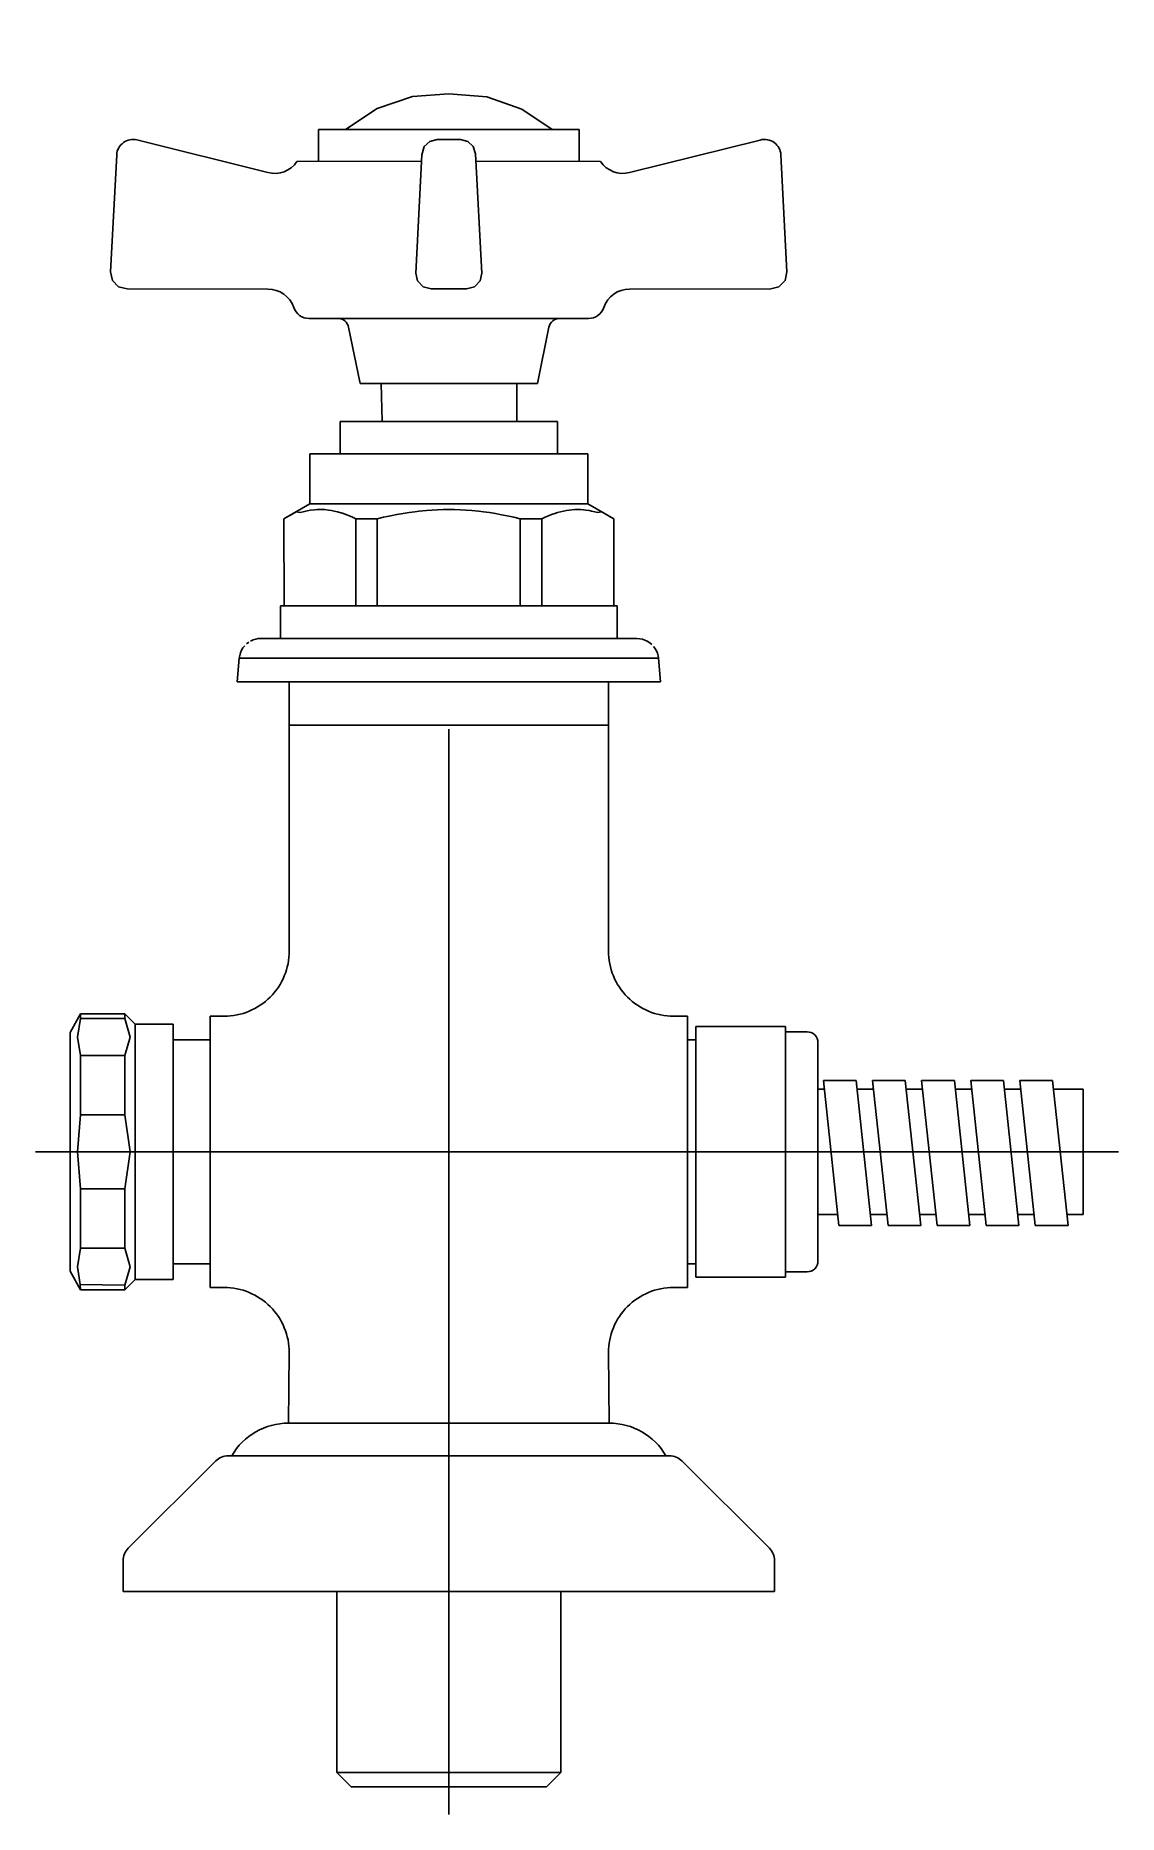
# Model space of a CAD drawing. Extents: x -1.139 to -1.039, y 434.578 to 434.742.
import ezdxf

# ---------------------------------------------------------------- set-up
doc = ezdxf.new("R2010")
doc.units = 0
doc.header["$LTSCALE"] = 0.2
doc.header["$MEASUREMENT"] = 0
doc.linetypes.add('AXES', pattern=[0.54, 0.3, -0.08, 0.08, -0.08])
doc.linetypes.add('CONTINU', pattern=[0])
doc.layers.get('0').update_dxf_attribs({"linetype": 'CONTINUOUS'})
doc.layers.add('DECA_EIXOS', color=5, linetype='AXES')

msp = doc.modelspace()

# ---------------------------------------------------------------- linework, layer by layer
at = {"linetype": 'CONTINU'}
for points in [[(-1.11043, 434.73358), (-1.1075, 434.73552), (-1.10427, 434.73663), (-1.10091, 434.73689)], [(-1.10091, 434.73689), (-1.09741, 434.7366), (-1.0942, 434.73546), (-1.0914, 434.73358)], [(-1.12965, 434.73263), (-1.11758, 434.72962)], [(-1.11291, 434.73064), (-1.11291, 434.73358)], [(-1.11291, 434.73358), (-1.08891, 434.73358)], [(-1.10199, 434.73268), (-1.10267, 434.7325), (-1.10317, 434.73202), (-1.10339, 434.73126)], [(-1.10199, 434.73268), (-1.09984, 434.73268)], [(-1.09984, 434.73268), (-1.09916, 434.7325), (-1.09866, 434.73202), (-1.09844, 434.73135)], [(-1.08891, 434.73064), (-1.08891, 434.73358)], [(-1.08426, 434.72962), (-1.07223, 434.73262)], [(-1.13207, 434.72047), (-1.13151, 434.73126)], [(-1.10395, 434.72037), (-1.10339, 434.73126)], [(-1.09844, 434.73135), (-1.09788, 434.72037)], [(-1.07032, 434.73126), (-1.06976, 434.72047)], [(-1.1149, 434.73063), (-1.10342, 434.73068)], [(-1.09841, 434.73068), (-1.08693, 434.73063)], [(-1.13207, 434.72047), (-1.13189, 434.71967), (-1.13133, 434.7191), (-1.13056, 434.7189)], [(-1.10255, 434.7189), (-1.10329, 434.71911), (-1.1038, 434.71965), (-1.10395, 434.72037)], [(-1.09928, 434.7189), (-1.09854, 434.71911), (-1.09803, 434.71965), (-1.09788, 434.72037)], [(-1.06976, 434.72047), (-1.06994, 434.71967), (-1.0705, 434.7191), (-1.07126, 434.7189)], [(-1.13056, 434.7189), (-1.11758, 434.71889)], [(-1.10255, 434.7189), (-1.09928, 434.7189)], [(-1.08426, 434.71889), (-1.07126, 434.7189)], [(-1.11378, 434.71618), (-1.08805, 434.71618)], [(-1.11014, 434.71538), (-1.10908, 434.71018)], [(-1.09275, 434.71018), (-1.09169, 434.71538)], [(-1.10908, 434.71018), (-1.09275, 434.71018)], [(-1.10706, 434.7067), (-1.10716, 434.71018)], [(-1.09466, 434.7067), (-1.09466, 434.71018)], [(-1.11091, 434.7037), (-1.11091, 434.7067)], [(-1.10706, 434.7067), (-1.11091, 434.7067)], [(-1.10706, 434.7067), (-1.09091, 434.7067)], [(-1.09091, 434.7037), (-1.09091, 434.7067)], [(-1.11371, 434.7037), (-1.08811, 434.7037)], [(-1.11371, 434.6991), (-1.11371, 434.7037)], [(-1.08811, 434.6991), (-1.08811, 434.7037)], [(-1.11611, 434.69772), (-1.11371, 434.6991)], [(-1.11579, 434.69791), (-1.1155, 434.69807)], [(-1.1155, 434.69807), (-1.11498, 434.69837)], [(-1.11517, 434.69826), (-1.11498, 434.69837)], [(-1.11498, 434.69837), (-1.11461, 434.69831)], [(-1.11461, 434.69831), (-1.11434, 434.69838)], [(-1.11434, 434.69838), (-1.11407, 434.69844)], [(-1.11407, 434.69844), (-1.11368, 434.69852)], [(-1.11371, 434.6991), (-1.08811, 434.6991)], [(-1.11368, 434.69852), (-1.11329, 434.69856)], [(-1.11329, 434.69856), (-1.11304, 434.69858)], [(-1.11304, 434.69858), (-1.11278, 434.69858)], [(-1.11278, 434.69858), (-1.11233, 434.69857)], [(-1.11233, 434.69857), (-1.11201, 434.69853)], [(-1.11201, 434.69853), (-1.11172, 434.69849)], [(-1.11172, 434.69849), (-1.11149, 434.69844)], [(-1.11149, 434.69844), (-1.11118, 434.69837)], [(-1.11118, 434.69837), (-1.11094, 434.6983)], [(-1.11094, 434.6983), (-1.11063, 434.6982)], [(-1.11063, 434.6982), (-1.11039, 434.69811)], [(-1.11039, 434.69811), (-1.11007, 434.69799)], [(-1.11007, 434.69799), (-1.1098, 434.69787)], [(-1.10692, 434.69786), (-1.10659, 434.69793)], [(-1.10659, 434.69793), (-1.10628, 434.698)], [(-1.10628, 434.698), (-1.1057, 434.69811)], [(-1.1057, 434.69811), (-1.10513, 434.69822)], [(-1.10513, 434.69822), (-1.10458, 434.69831)], [(-1.10458, 434.69831), (-1.10404, 434.69838)], [(-1.10404, 434.69838), (-1.10364, 434.69843)], [(-1.10364, 434.69843), (-1.10298, 434.69849)], [(-1.10298, 434.69849), (-1.10246, 434.69853)], [(-1.10246, 434.69853), (-1.10194, 434.69856)], [(-1.10194, 434.69856), (-1.10143, 434.69858)], [(-1.10143, 434.69858), (-1.10091, 434.69858)], [(-1.10091, 434.69858), (-1.10039, 434.69858)], [(-1.10039, 434.69858), (-1.09985, 434.69856)], [(-1.09985, 434.69856), (-1.09932, 434.69853)], [(-1.09932, 434.69853), (-1.09879, 434.69849)], [(-1.09879, 434.69849), (-1.09819, 434.69843)], [(-1.09819, 434.69843), (-1.09771, 434.69837)], [(-1.09771, 434.69837), (-1.09716, 434.69829)], [(-1.09716, 434.69829), (-1.09661, 434.6982)], [(-1.09661, 434.6982), (-1.09605, 434.6981)], [(-1.09605, 434.6981), (-1.09555, 434.698)], [(-1.09555, 434.698), (-1.09524, 434.69793)], [(-1.09524, 434.69793), (-1.09491, 434.69786)], [(-1.09203, 434.69787), (-1.09173, 434.698)], [(-1.09173, 434.698), (-1.09144, 434.69811)], [(-1.09144, 434.69811), (-1.09116, 434.69822)], [(-1.09116, 434.69822), (-1.09089, 434.6983)], [(-1.09089, 434.6983), (-1.09061, 434.69838)], [(-1.09061, 434.69838), (-1.09034, 434.69844)], [(-1.09034, 434.69844), (-1.09008, 434.69849)], [(-1.09008, 434.69849), (-1.08982, 434.69853)], [(-1.08982, 434.69853), (-1.08931, 434.69858)], [(-1.08931, 434.69858), (-1.08905, 434.69858)], [(-1.08905, 434.69858), (-1.08879, 434.69858)], [(-1.08879, 434.69858), (-1.08852, 434.69856)], [(-1.08852, 434.69856), (-1.08828, 434.69853)], [(-1.08828, 434.69853), (-1.08799, 434.69849)], [(-1.08811, 434.6991), (-1.08571, 434.69772)], [(-1.08799, 434.69849), (-1.08776, 434.69844)], [(-1.08776, 434.69844), (-1.08745, 434.69837)], [(-1.08745, 434.69837), (-1.08722, 434.69831)], [(-1.08722, 434.69831), (-1.08685, 434.69837)], [(-1.08685, 434.69837), (-1.08666, 434.69826)], [(-1.08666, 434.69826), (-1.0863, 434.69805)], [(-1.0863, 434.69805), (-1.08604, 434.69791)], [(-1.11611, 434.69772), (-1.11579, 434.69791)], [(-1.11607, 434.6897), (-1.11611, 434.69772)], [(-1.1098, 434.69787), (-1.10949, 434.69772)], [(-1.10949, 434.69772), (-1.1075, 434.69772)], [(-1.10949, 434.6897), (-1.10949, 434.69772)], [(-1.1075, 434.69772), (-1.10692, 434.69786)], [(-1.1075, 434.6897), (-1.1075, 434.69772)], [(-1.09491, 434.69786), (-1.09433, 434.69772)], [(-1.09433, 434.69772), (-1.09234, 434.69772)], [(-1.09433, 434.6897), (-1.09433, 434.69772)], [(-1.09234, 434.69772), (-1.09203, 434.69787)], [(-1.09234, 434.6897), (-1.09234, 434.69772)], [(-1.08604, 434.69791), (-1.08571, 434.69772)], [(-1.08571, 434.6897), (-1.08571, 434.69772)], [(-1.11641, 434.6867), (-1.11641, 434.6897)], [(-1.11641, 434.6897), (-1.08541, 434.6897)], [(-1.08541, 434.6867), (-1.08541, 434.6897)], [(-1.11918, 434.68646), (-1.11893, 434.68657)], [(-1.11893, 434.68657), (-1.1187, 434.68664)], [(-1.1187, 434.68664), (-1.11847, 434.68669)], [(-1.11847, 434.68669), (-1.11823, 434.6867)], [(-1.11823, 434.6867), (-1.0836, 434.6867)], [(-1.0836, 434.6867), (-1.08333, 434.68668)], [(-1.08333, 434.68668), (-1.08308, 434.68663)], [(-1.08308, 434.68663), (-1.08284, 434.68655)], [(-1.08284, 434.68655), (-1.08265, 434.68646)], [(-1.08265, 434.68646), (-1.0824, 434.6863)], [(-1.12041, 434.6827), (-1.12022, 434.68487)], [(-1.12022, 434.68487), (-1.12018, 434.68513)], [(-1.12022, 434.68487), (-1.0816, 434.68487)], [(-1.12018, 434.68513), (-1.12011, 434.68538)], [(-1.12011, 434.68538), (-1.12001, 434.68562)], [(-1.12001, 434.68562), (-1.11988, 434.68584)], [(-1.11988, 434.68584), (-1.11972, 434.68603)], [(-1.11955, 434.68621), (-1.11935, 434.68635)], [(-1.0824, 434.6863), (-1.08221, 434.68614)], [(-1.08205, 434.68596), (-1.08193, 434.6858)], [(-1.08193, 434.6858), (-1.08179, 434.68555)], [(-1.08179, 434.68555), (-1.0817, 434.68533)], [(-1.0817, 434.68533), (-1.08164, 434.68511)], [(-1.08164, 434.68511), (-1.0816, 434.68487)], [(-1.0816, 434.68487), (-1.08141, 434.6827)], [(-1.12041, 434.6827), (-1.08141, 434.6827)], [(-1.11561, 434.6787), (-1.11561, 434.6827)], [(-1.08621, 434.6787), (-1.08621, 434.6827)], [(-1.11561, 434.6787), (-1.08621, 434.6787)], [(-1.11561, 434.6579), (-1.11561, 434.6787)], [(-1.08621, 434.6579), (-1.08621, 434.6787)], [(-1.13581, 434.6504), (-1.13483, 434.6521)], [(-1.13483, 434.65168), (-1.13483, 434.6521)], [(-1.13076, 434.6521), (-1.13483, 434.6521)], [(-1.13076, 434.65168), (-1.13076, 434.6521)], [(-1.12981, 434.65115), (-1.13076, 434.6521)], [(-1.13581, 434.6284), (-1.13581, 434.6504)], [(-1.13511, 434.64998), (-1.13483, 434.65168)], [(-1.13076, 434.65168), (-1.13483, 434.65168)], [(-1.13028, 434.64998), (-1.13076, 434.65168)], [(-1.12981, 434.62765), (-1.12981, 434.65115)], [(-1.12631, 434.65115), (-1.12981, 434.65115)], [(-1.12631, 434.62765), (-1.12631, 434.65115)], [(-1.12291, 434.6269), (-1.12291, 434.6519)], [(-1.12161, 434.6519), (-1.12291, 434.6519)], [(-1.07891, 434.6519), (-1.08021, 434.6519)], [(-1.07891, 434.6269), (-1.07891, 434.6519)], [(-1.07815, 434.62784), (-1.07815, 434.65096)], [(-1.06991, 434.65096), (-1.07815, 434.65096)], [(-1.06991, 434.62784), (-1.06991, 434.65096)], [(-1.06791, 434.65046), (-1.06991, 434.65046)], [(-1.13483, 434.64827), (-1.13511, 434.64998)], [(-1.13076, 434.64827), (-1.13028, 434.64998)], [(-1.12291, 434.64973), (-1.12631, 434.64973)], [(-1.07815, 434.64973), (-1.07891, 434.64973)], [(-1.06691, 434.62934), (-1.06691, 434.64946)], [(-1.13483, 434.64281), (-1.13483, 434.64827)], [(-1.13076, 434.64827), (-1.13483, 434.64827)], [(-1.13076, 434.64281), (-1.13076, 434.64827)], [(-1.06498, 434.6326), (-1.06641, 434.64598)], [(-1.06339, 434.64598), (-1.06641, 434.64598)], [(-1.06339, 434.64598), (-1.06196, 434.6326)], [(-1.06045, 434.6326), (-1.06189, 434.64598)], [(-1.05887, 434.64598), (-1.06189, 434.64598)], [(-1.05887, 434.64598), (-1.05744, 434.6326)], [(-1.05593, 434.6326), (-1.05736, 434.64598)], [(-1.05434, 434.64598), (-1.05736, 434.64598)], [(-1.05434, 434.64598), (-1.05291, 434.6326)], [(-1.0514, 434.6326), (-1.05283, 434.64598)], [(-1.04982, 434.64598), (-1.05283, 434.64598)], [(-1.04982, 434.64598), (-1.04839, 434.6326)], [(-1.04688, 434.6326), (-1.04831, 434.64598)], [(-1.04529, 434.64598), (-1.04831, 434.64598)], [(-1.04529, 434.64598), (-1.04386, 434.6326)], [(-1.06632, 434.64516), (-1.06691, 434.64516)], [(-1.0618, 434.64516), (-1.06331, 434.64516)], [(-1.05727, 434.64516), (-1.05878, 434.64516)], [(-1.05275, 434.64516), (-1.05426, 434.64516)], [(-1.04822, 434.64516), (-1.04973, 434.64516)], [(-1.04246, 434.64516), (-1.0452, 434.64516)], [(-1.04246, 434.63363), (-1.04246, 434.64516)], [(-1.13511, 434.6394), (-1.13483, 434.64281)], [(-1.13076, 434.64281), (-1.13483, 434.64281)], [(-1.13028, 434.6394), (-1.13076, 434.64281)], [(-1.13483, 434.63599), (-1.13511, 434.6394)], [(-1.13076, 434.63599), (-1.13028, 434.6394)], [(-1.13483, 434.63053), (-1.13483, 434.63599)], [(-1.13076, 434.63599), (-1.13483, 434.63599)], [(-1.13076, 434.63053), (-1.13076, 434.63599)], [(-1.06509, 434.63363), (-1.06691, 434.63363)], [(-1.06196, 434.6326), (-1.06498, 434.6326)], [(-1.06056, 434.63363), (-1.06207, 434.63363)], [(-1.05744, 434.6326), (-1.06045, 434.6326)], [(-1.05604, 434.63363), (-1.05755, 434.63363)], [(-1.05291, 434.6326), (-1.05593, 434.6326)], [(-1.05151, 434.63363), (-1.05302, 434.63363)], [(-1.04839, 434.6326), (-1.0514, 434.6326)], [(-1.04699, 434.63363), (-1.0485, 434.63363)], [(-1.04386, 434.6326), (-1.04688, 434.6326)], [(-1.04246, 434.63363), (-1.04397, 434.63363)], [(-1.13511, 434.62882), (-1.13483, 434.63053)], [(-1.13076, 434.63053), (-1.13483, 434.63053)], [(-1.13028, 434.62882), (-1.13076, 434.63053)], [(-1.13483, 434.6267), (-1.13581, 434.6284)], [(-1.13486, 434.62718), (-1.13511, 434.62882)], [(-1.13076, 434.62711), (-1.13028, 434.62882)], [(-1.13076, 434.6267), (-1.12981, 434.62765)], [(-1.12631, 434.62765), (-1.12981, 434.62765)], [(-1.12291, 434.62907), (-1.12631, 434.62907)], [(-1.07815, 434.62907), (-1.07891, 434.62907)], [(-1.06991, 434.62784), (-1.07815, 434.62784)], [(-1.06791, 434.62834), (-1.06991, 434.62834)], [(-1.13483, 434.6267), (-1.13486, 434.62718)], [(-1.13076, 434.62711), (-1.13486, 434.62718)], [(-1.13076, 434.6267), (-1.13483, 434.6267)], [(-1.13076, 434.6267), (-1.13076, 434.62711)], [(-1.12161, 434.6269), (-1.12291, 434.6269)], [(-1.07891, 434.6269), (-1.08021, 434.6269)], [(-1.11568, 434.6144), (-1.11561, 434.6209)], [(-1.08614, 434.6144), (-1.08621, 434.6209)], [(-1.08614, 434.6144), (-1.11568, 434.6144)], [(-1.08058, 434.6114), (-1.12125, 434.6114)], [(-1.13045, 434.60287), (-1.12238, 434.61093)], [(-1.07138, 434.60287), (-1.07945, 434.61093)], [(-1.13091, 434.5989), (-1.13091, 434.60174)], [(-1.07091, 434.5989), (-1.07091, 434.60174)], [(-1.07091, 434.5989), (-1.13091, 434.5989)], [(-1.08621, 434.5989), (-1.11561, 434.5989)], [(-1.11124, 434.58223), (-1.11124, 434.5989)], [(-1.09058, 434.58223), (-1.09058, 434.5989)], [(-1.09058, 434.58223), (-1.11124, 434.58223)], [(-1.10991, 434.5809), (-1.11124, 434.58223)], [(-1.09191, 434.5809), (-1.09058, 434.58223)], [(-1.09191, 434.5809), (-1.10991, 434.5809)]]:
    msp.add_lwpolyline(points, dxfattribs=at)
for points in [[(-1.13089, 434.73239, 0.224764), (-1.13151, 434.73126)], [(-1.12965, 434.73263, 0.222008), (-1.13089, 434.73239)], [(-1.07093, 434.73238, 0.232215), (-1.07223, 434.73262)], [(-1.07032, 434.73126, 0.228317), (-1.07093, 434.73238)], [(-1.11758, 434.72962, 0.31441), (-1.1149, 434.73063)], [(-1.08693, 434.73063, 0.314143), (-1.08426, 434.72962)], [(-1.1152, 434.7172, 0.322316), (-1.11758, 434.71889)], [(-1.08426, 434.71889, 0.321734), (-1.08663, 434.7172)], [(-1.1152, 434.7172, 0.321276), (-1.11378, 434.71618)], [(-1.11014, 434.71538, 0.356287), (-1.11112, 434.71618)], [(-1.09071, 434.71618, 0.35701), (-1.09169, 434.71538)], [(-1.08805, 434.71618, 0.322713), (-1.08663, 434.7172)], [(-1.12161, 434.6519, 0.41447), (-1.11561, 434.6579)], [(-1.08621, 434.6579, 0.41447), (-1.08021, 434.6519)], [(-1.06691, 434.64946, 0.414214), (-1.06791, 434.65046)], [(-1.06791, 434.62834, 0.414212), (-1.06691, 434.62934)], [(-1.11561, 434.6209, 0.41447), (-1.12161, 434.6269)], [(-1.08021, 434.6269, 0.414471), (-1.08621, 434.6209)], [(-1.11568, 434.6144, 0.269501), (-1.12091, 434.6114)], [(-1.08091, 434.6114, 0.269034), (-1.08614, 434.6144)], [(-1.12125, 434.6114, 0.19893), (-1.12238, 434.61093)], [(-1.07945, 434.61093, 0.198906), (-1.08058, 434.6114)], [(-1.13045, 434.60287, 0.198894), (-1.13091, 434.60174)], [(-1.07091, 434.60174, 0.198894), (-1.07138, 434.60287)]]:
    msp.add_lwpolyline(points, format="xyb", dxfattribs=at)
at = {"layer": 'DECA_EIXOS'}
for points in [[(-1.10091, 434.57835), (-1.10091, 434.74224)], [(-1.03923, 434.6394), (-1.13898, 434.6394)]]:
    msp.add_lwpolyline(points, dxfattribs=at)

doc.saveas('drawing.dxf')
